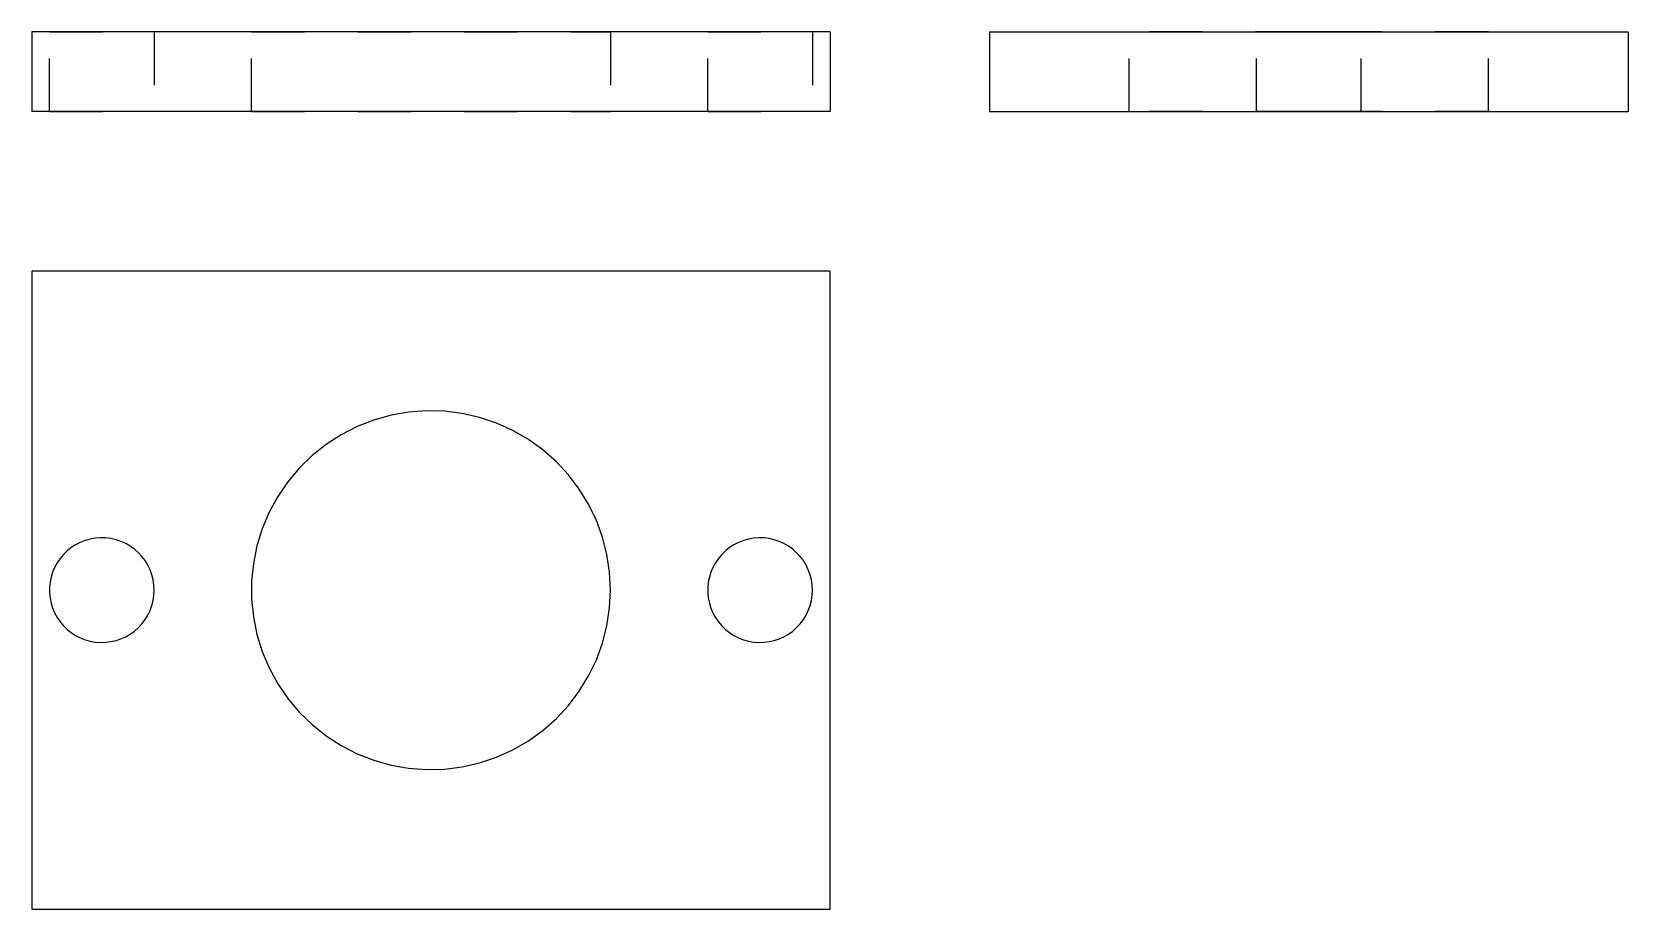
# Model space of a CAD drawing. Extents: x 0 to 3, y 0 to 1.65.
import ezdxf

# ---------------------------------------------------------------- set-up
doc = ezdxf.new("R2010")
doc.units = 0
doc.linetypes.add('HIDDEN', pattern=[0.075, 0.050025, -0.024975])
for name, color, linetype in [('FRONT', 7, 'CONTINUOUS'), ('FRONT_HID', 7, 'HIDDEN'), ('LEFT', 7, 'CONTINUOUS'), ('LEFT_HID', 7, 'HIDDEN'), ('TOP', 7, 'CONTINUOUS')]:
    doc.layers.add(name, color=color, linetype=linetype)

msp = doc.modelspace()

# ---------------------------------------------------------------- linework, layer by layer
at = {"layer": 'FRONT'}
for p, q in [((0, 1.65), (0, 1.5)), ((1.5, 1.65), (0, 1.65)), ((1.5, 1.65), (1.5, 1.5)), ((1.5, 1.5), (0, 1.5))]:
    msp.add_line(p, q, dxfattribs=at)
at = {"layer": 'FRONT_HID', "linetype": 'HIDDEN'}
for p, q in [((0.2298, 1.65), (0.033, 1.65)), ((0.033, 1.65), (0.2298, 1.65)), ((0.033, 1.5), (0.033, 1.65)), ((0.2298, 1.65), (0.2298, 1.5)), ((1.0875, 1.65), (0.4125, 1.65)), ((0.4125, 1.65), (1.0875, 1.65)), ((0.4125, 1.5), (0.4125, 1.65)), ((1.0875, 1.65), (1.0875, 1.5)), ((1.467, 1.65), (1.2702, 1.65)), ((1.2702, 1.65), (1.467, 1.65)), ((1.2702, 1.5), (1.2702, 1.65)), ((1.467, 1.65), (1.467, 1.5)), ((0.2298, 1.5), (0.033, 1.5)), ((0.033, 1.5), (0.2298, 1.5)), ((1.0875, 1.5), (0.4125, 1.5)), ((0.4125, 1.5), (1.0875, 1.5)), ((1.467, 1.5), (1.2702, 1.5)), ((1.2702, 1.5), (1.467, 1.5))]:
    msp.add_line(p, q, dxfattribs=at)
at = {"layer": 'LEFT'}
for p, q in [((1.8, 1.65), (1.8, 1.5)), ((1.8, 1.65), (3, 1.65)), ((3, 1.65), (3, 1.5)), ((1.8, 1.5), (3, 1.5))]:
    msp.add_line(p, q, dxfattribs=at)
at = {"layer": 'LEFT_HID', "linetype": 'HIDDEN'}
for p, q in [((2.4, 1.65), (2.0625, 1.65)), ((2.0625, 1.65), (2.7375, 1.65)), ((2.0625, 1.5), (2.0625, 1.65)), ((2.4, 1.65), (2.3016, 1.65)), ((2.3016, 1.65), (2.4984, 1.65)), ((2.4, 1.65), (2.3016, 1.65)), ((2.3016, 1.65), (2.4984, 1.65)), ((2.3016, 1.5), (2.3016, 1.65)), ((2.3016, 1.5), (2.3016, 1.65)), ((2.4984, 1.65), (2.4, 1.65)), ((2.7375, 1.65), (2.4, 1.65)), ((2.4984, 1.65), (2.4, 1.65)), ((2.4984, 1.5), (2.4984, 1.65)), ((2.4984, 1.5), (2.4984, 1.65)), ((2.7375, 1.5), (2.7375, 1.65)), ((2.4, 1.5), (2.0625, 1.5)), ((2.0625, 1.5), (2.7375, 1.5)), ((2.4, 1.5), (2.3016, 1.5)), ((2.3016, 1.5), (2.4984, 1.5)), ((2.4, 1.5), (2.3016, 1.5)), ((2.3016, 1.5), (2.4984, 1.5)), ((2.4984, 1.5), (2.4, 1.5)), ((2.7375, 1.5), (2.4, 1.5)), ((2.4984, 1.5), (2.4, 1.5))]:
    msp.add_line(p, q, dxfattribs=at)
at = {"layer": 'TOP'}
for p, q in [((1.5, 1.2), (0, 1.2)), ((0, 1.2), (0, 0)), ((1.5, 0), (1.5, 1.2)), ((0.708034, 0.934881), (0.674899, 0.929038)), ((0.741586, 0.937395), (0.708034, 0.934881)), ((0.775221, 0.936556), (0.741586, 0.937395)), ((0.808606, 0.932373), (0.775221, 0.936556)), ((0.841409, 0.924886), (0.808606, 0.932373)), ((0.611191, 0.907633), (0.58125, 0.892284)), ((0.642511, 0.919925), (0.611191, 0.907633)), ((0.674899, 0.929038), (0.642511, 0.919925)), ((0.873303, 0.91417), (0.841409, 0.924886)), ((0.903971, 0.900332), (0.873303, 0.91417)), ((0.933109, 0.883509), (0.903971, 0.900332)), ((0.552987, 0.874029), (0.526681, 0.853051)), ((0.58125, 0.892284), (0.552987, 0.874029)), ((0.960428, 0.863868), (0.933109, 0.883509)), ((0.526681, 0.853051), (0.502595, 0.829558)), ((0.985655, 0.841605), (0.960428, 0.863868)), ((1.00854, 0.816941), (0.985655, 0.841605)), ((0.502595, 0.829558), (0.480968, 0.803784)), ((1.028856, 0.790121), (1.00854, 0.816941)), ((0.480968, 0.803784), (0.462014, 0.775984)), ((1.0464, 0.761411), (1.028856, 0.790121)), ((0.462014, 0.775984), (0.445923, 0.746436)), ((1.060998, 0.731097), (1.0464, 0.761411)), ((0.445923, 0.746436), (0.432854, 0.715432)), ((1.072506, 0.69948), (1.060998, 0.731097)), ((0.100061, 0.693276), (0.090929, 0.689692)), ((0.109504, 0.695933), (0.100061, 0.693276)), ((0.119165, 0.697636), (0.109504, 0.695933)), ((0.128947, 0.698369), (0.119165, 0.697636)), ((0.138753, 0.698125), (0.128947, 0.698369)), ((0.148487, 0.696905), (0.138753, 0.698125)), ((0.158051, 0.694722), (0.148487, 0.696905)), ((0.16735, 0.691598), (0.158051, 0.694722)), ((0.176291, 0.687563), (0.16735, 0.691598)), ((0.432854, 0.715432), (0.422936, 0.683281)), ((1.080808, 0.666874), (1.072506, 0.69948)), ((1.337261, 0.693276), (1.328129, 0.689692)), ((1.346704, 0.695933), (1.337261, 0.693276)), ((1.356365, 0.697636), (1.346704, 0.695933)), ((1.366147, 0.698369), (1.356365, 0.697636)), ((1.375953, 0.698125), (1.366147, 0.698369)), ((1.385687, 0.696905), (1.375953, 0.698125)), ((1.395251, 0.694722), (1.385687, 0.696905)), ((1.40455, 0.691598), (1.395251, 0.694722)), ((1.413491, 0.687563), (1.40455, 0.691598)), ((0.059268, 0.666929), (0.052962, 0.659414)), ((0.06629, 0.673778), (0.059268, 0.666929)), ((0.07396, 0.679895), (0.06629, 0.673778)), ((0.0822, 0.685217), (0.07396, 0.679895)), ((0.090929, 0.689692), (0.0822, 0.685217)), ((0.184787, 0.682659), (0.176291, 0.687563)), ((0.192751, 0.676932), (0.184787, 0.682659)), ((0.200107, 0.670441), (0.192751, 0.676932)), ((0.206779, 0.66325), (0.200107, 0.670441)), ((0.212702, 0.655431), (0.206779, 0.66325)), ((0.422936, 0.683281), (0.41627, 0.650302)), ((1.085823, 0.633604), (1.080808, 0.666874)), ((1.296468, 0.666929), (1.290162, 0.659414)), ((1.30349, 0.673778), (1.296468, 0.666929)), ((1.31116, 0.679895), (1.30349, 0.673778)), ((1.3194, 0.685217), (1.31116, 0.679895)), ((1.328129, 0.689692), (1.3194, 0.685217)), ((1.421987, 0.682659), (1.413491, 0.687563)), ((1.429951, 0.676932), (1.421987, 0.682659)), ((1.437307, 0.670441), (1.429951, 0.676932)), ((1.443979, 0.66325), (1.437307, 0.670441)), ((1.449902, 0.655431), (1.443979, 0.66325)), ((0.038934, 0.633655), (0.036043, 0.624281)), ((0.042745, 0.642694), (0.038934, 0.633655)), ((0.047436, 0.651309), (0.042745, 0.642694)), ((0.052962, 0.659414), (0.047436, 0.651309)), ((0.217817, 0.64706), (0.212702, 0.655431)), ((0.222073, 0.638222), (0.217817, 0.64706)), ((0.225428, 0.629004), (0.222073, 0.638222)), ((0.41627, 0.650302), (0.41292, 0.616823)), ((1.0875, 0.6), (1.085823, 0.633604)), ((1.276134, 0.633655), (1.273243, 0.624281)), ((1.279945, 0.642694), (1.276134, 0.633655)), ((1.284636, 0.651309), (1.279945, 0.642694)), ((1.290162, 0.659414), (1.284636, 0.651309)), ((1.455017, 0.64706), (1.449902, 0.655431)), ((1.459273, 0.638222), (1.455017, 0.64706)), ((1.462628, 0.629004), (1.459273, 0.638222)), ((0.034099, 0.614666), (0.033122, 0.604905)), ((0.033122, 0.604905), (0.033122, 0.595095)), ((0.036043, 0.624281), (0.034099, 0.614666)), ((0.227849, 0.619498), (0.225428, 0.629004)), ((0.229311, 0.609797), (0.227849, 0.619498)), ((0.2298, 0.6), (0.229311, 0.609797)), ((0.229311, 0.590203), (0.2298, 0.6)), ((0.41292, 0.616823), (0.41292, 0.583177)), ((1.085823, 0.566396), (1.0875, 0.6)), ((1.271299, 0.614666), (1.270322, 0.604905)), ((1.270322, 0.604905), (1.270322, 0.595095)), ((1.273243, 0.624281), (1.271299, 0.614666)), ((1.465049, 0.619498), (1.462628, 0.629004)), ((1.466511, 0.609797), (1.465049, 0.619498)), ((1.467, 0.6), (1.466511, 0.609797)), ((1.466511, 0.590203), (1.467, 0.6)), ((0.033122, 0.595095), (0.034099, 0.585334)), ((0.034099, 0.585334), (0.036043, 0.575719)), ((0.036043, 0.575719), (0.038934, 0.566345)), ((0.222073, 0.561778), (0.225428, 0.570996)), ((0.225428, 0.570996), (0.227849, 0.580502)), ((0.227849, 0.580502), (0.229311, 0.590203)), ((0.41292, 0.583177), (0.41627, 0.549698)), ((1.270322, 0.595095), (1.271299, 0.585334)), ((1.271299, 0.585334), (1.273243, 0.575719)), ((1.273243, 0.575719), (1.276134, 0.566345)), ((1.459273, 0.561778), (1.462628, 0.570996)), ((1.462628, 0.570996), (1.465049, 0.580502)), ((1.465049, 0.580502), (1.466511, 0.590203)), ((0.038934, 0.566345), (0.042745, 0.557306)), ((0.042745, 0.557306), (0.047436, 0.548691)), ((0.047436, 0.548691), (0.052962, 0.540586)), ((0.052962, 0.540586), (0.059268, 0.533071)), ((0.206779, 0.53675), (0.212702, 0.544569)), ((0.212702, 0.544569), (0.217817, 0.55294)), ((0.217817, 0.55294), (0.222073, 0.561778)), ((0.41627, 0.549698), (0.422936, 0.516719)), ((1.080808, 0.533126), (1.085823, 0.566396)), ((1.276134, 0.566345), (1.279945, 0.557306)), ((1.279945, 0.557306), (1.284636, 0.548691)), ((1.284636, 0.548691), (1.290162, 0.540586)), ((1.290162, 0.540586), (1.296468, 0.533071)), ((1.443979, 0.53675), (1.449902, 0.544569)), ((1.449902, 0.544569), (1.455017, 0.55294)), ((1.455017, 0.55294), (1.459273, 0.561778)), ((0.059268, 0.533071), (0.06629, 0.526222)), ((0.06629, 0.526222), (0.07396, 0.520105)), ((0.07396, 0.520105), (0.0822, 0.514783)), ((0.0822, 0.514783), (0.090929, 0.510308)), ((0.090929, 0.510308), (0.100061, 0.506724)), ((0.16735, 0.508402), (0.176291, 0.512437)), ((0.176291, 0.512437), (0.184787, 0.517341)), ((0.184787, 0.517341), (0.192751, 0.523068)), ((0.192751, 0.523068), (0.200107, 0.529559)), ((0.200107, 0.529559), (0.206779, 0.53675)), ((0.422936, 0.516719), (0.432854, 0.484568)), ((1.072506, 0.50052), (1.080808, 0.533126)), ((1.296468, 0.533071), (1.30349, 0.526222)), ((1.30349, 0.526222), (1.31116, 0.520105)), ((1.31116, 0.520105), (1.3194, 0.514783)), ((1.3194, 0.514783), (1.328129, 0.510308)), ((1.328129, 0.510308), (1.337261, 0.506724)), ((1.40455, 0.508402), (1.413491, 0.512437)), ((1.413491, 0.512437), (1.421987, 0.517341)), ((1.421987, 0.517341), (1.429951, 0.523068)), ((1.429951, 0.523068), (1.437307, 0.529559)), ((1.437307, 0.529559), (1.443979, 0.53675)), ((0.100061, 0.506724), (0.109504, 0.504067)), ((0.109504, 0.504067), (0.119165, 0.502364)), ((0.119165, 0.502364), (0.128947, 0.501631)), ((0.128947, 0.501631), (0.138753, 0.501875)), ((0.138753, 0.501875), (0.148487, 0.503095)), ((0.148487, 0.503095), (0.158051, 0.505278)), ((0.158051, 0.505278), (0.16735, 0.508402)), ((0.432854, 0.484568), (0.445923, 0.453564)), ((1.060998, 0.468903), (1.072506, 0.50052)), ((1.337261, 0.506724), (1.346704, 0.504067)), ((1.346704, 0.504067), (1.356365, 0.502364)), ((1.356365, 0.502364), (1.366147, 0.501631)), ((1.366147, 0.501631), (1.375953, 0.501875)), ((1.375953, 0.501875), (1.385687, 0.503095)), ((1.385687, 0.503095), (1.395251, 0.505278)), ((1.395251, 0.505278), (1.40455, 0.508402)), ((0.445923, 0.453564), (0.462014, 0.424016)), ((1.0464, 0.438589), (1.060998, 0.468903)), ((0.462014, 0.424016), (0.480968, 0.396216)), ((1.028856, 0.409879), (1.0464, 0.438589)), ((0.480968, 0.396216), (0.502595, 0.370442)), ((1.00854, 0.383059), (1.028856, 0.409879)), ((0.502595, 0.370442), (0.526681, 0.346949)), ((0.985655, 0.358395), (1.00854, 0.383059)), ((0.526681, 0.346949), (0.552987, 0.325971)), ((0.933109, 0.316491), (0.960428, 0.336132)), ((0.960428, 0.336132), (0.985655, 0.358395)), ((0.552987, 0.325971), (0.58125, 0.307716)), ((0.58125, 0.307716), (0.611191, 0.292367)), ((0.903971, 0.299668), (0.933109, 0.316491)), ((0.611191, 0.292367), (0.642511, 0.280075)), ((0.642511, 0.280075), (0.674899, 0.270962)), ((0.674899, 0.270962), (0.708034, 0.265119)), ((0.808606, 0.267627), (0.841409, 0.275114)), ((0.841409, 0.275114), (0.873303, 0.28583)), ((0.873303, 0.28583), (0.903971, 0.299668)), ((0.708034, 0.265119), (0.741586, 0.262605)), ((0.741586, 0.262605), (0.775221, 0.263444)), ((0.775221, 0.263444), (0.808606, 0.267627)), ((0, 0), (1.5, 0))]:
    msp.add_line(p, q, dxfattribs=at)

doc.saveas('drawing.dxf')
